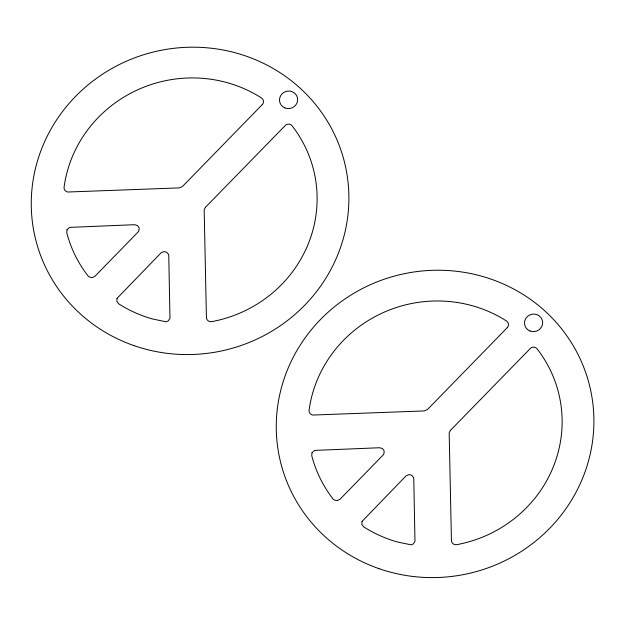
<?xml version="1.0" encoding="UTF-8"?>
<svg xmlns="http://www.w3.org/2000/svg" width="625" height="625" viewBox="0 0 625 625"><rect width="100%" height="100%" fill="white"/><g stroke="black" fill="none" stroke-linecap="round" stroke-linejoin="round"><path stroke-width="0.94" d="M117.023 298.406L116.813 301.391L118.625 303.789A127.344 122.656 -14.4 0 0 152.477 318.969L166.125 321.797L168.172 321L169.969 318.352L168.773 255.758L168.484 254.312L166.57 252.117L163.633 251.586L160.961 252.945L117.023 298.406M362.031 521.438L361.82 524.43L363.633 526.82A127.344 122.656 -14.4 0 0 397.484 542L411.133 544.836L413.18 544.031L414.977 541.383L413.781 478.789L413.492 477.352L411.578 475.156L408.641 474.617L405.969 475.977L362.031 521.438M66.984 229.805L66.742 232.617A127.344 122.656 -14.4 0 0 88.062 275.953L89.195 276.977L92.203 277.625L94.977 276.258L138.039 232.07L138.891 230.836L139.164 227.945L137.523 225.555L134.672 224.703L69.602 227.375L66.984 229.805M311.992 452.844L311.75 455.648A127.344 122.656 -14.4 0 0 333.07 498.984L334.203 500.016L337.211 500.664L339.984 499.289L383.047 455.102L383.898 453.875L384.172 450.977L382.523 448.586L379.68 447.734L314.609 450.414L311.992 452.844M205.391 207.359L204.164 209.828L206.422 317.492A4.547 4.383 -14.4 0 0 211.734 321.633A127.344 122.656 -14.4 0 0 292.078 125.812A4.547 4.383 -14.4 0 0 285.758 125L205.391 207.359M450.398 430.398L449.172 432.859L451.43 540.523A4.547 4.383 -14.4 0 0 456.742 544.664A127.344 122.656 -14.4 0 0 537.086 348.844A4.547 4.383 -14.4 0 0 530.766 348.031L450.398 430.398M262.242 104.633L182.469 186.484L179.281 187.891L67.891 192.016A4.547 4.383 -14.4 0 1 64.078 187.172A127.344 122.656 -14.4 0 1 261.516 97.977A4.547 4.383 -14.4 0 1 262.242 104.633M507.25 327.672L427.477 409.523L424.289 410.93L312.898 415.047A4.547 4.383 -14.4 0 1 309.086 410.211A127.344 122.656 -14.4 0 1 506.523 321.016A4.547 4.383 -14.4 0 1 507.25 327.672M284.906 107.914A9.094 8.758 -14.4 0 0 297.594 98.711A9.094 8.758 -14.4 0 0 283.211 92.828A9.094 8.758 -14.4 0 0 284.906 107.914M133.945 345.609A159.18 153.32 -14.4 0 0 346.805 173.297A159.18 153.32 -14.4 0 0 89.461 83.742A159.18 153.32 -14.4 0 0 133.945 345.609M529.914 330.945A9.094 8.758 -14.4 0 0 542.602 321.75A9.094 8.758 -14.4 0 0 528.219 315.859A9.094 8.758 -14.4 0 0 529.914 330.945M378.953 568.641A159.18 153.32 -14.4 0 0 591.812 396.328A159.18 153.32 -14.4 0 0 334.469 306.773A159.18 153.32 -14.4 0 0 378.953 568.641"/></g></svg>
